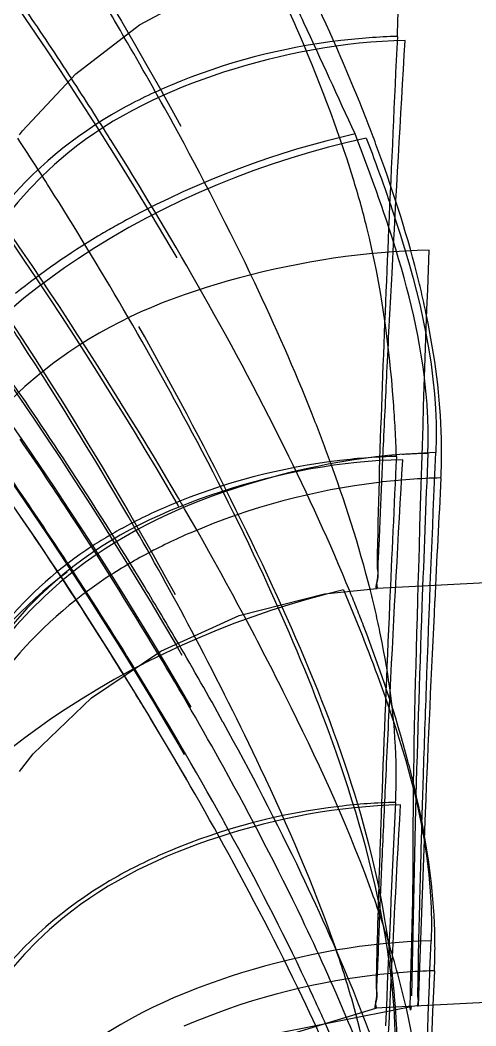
# Model space of a CAD drawing. Header units: millimetres. Extents: x 309 to 11345, y -1340 to 1318.
# Drawn here: x 10484.552 to 10485.479, y -629.894 to -627.846 of the extents above; entities that cross this region are included whole.
import ezdxf

# ---------------------------------------------------------------- set-up
doc = ezdxf.new("R2010")
doc.units = ezdxf.units.MM
doc.header["$LTSCALE"] = 16.335
doc.linetypes.add('HIDDEN', pattern=[0.2, 0.1, -0.1])
doc.layers.get('0').update_dxf_attribs({"linetype": 'CONTINUOUS'})
doc.layers.add('DEFAULT_2', color=8, linetype='HIDDEN')

msp = doc.modelspace()

# ---------------------------------------------------------------- linework, layer by layer
at = {"color": 7, "linetype": 'Continuous'}
for p, q in [((10486.8039, -628.9231), (10485.2775, -629.0031)), ((10485.171, -629.0143), (10485.2775, -629.003)), ((10484.997, -629.0584), (10485.171, -629.0143)), ((10484.8377, -629.1305), (10484.997, -629.0584)), ((10484.6972, -629.2259), (10484.8377, -629.1305)), ((10486.8039, -629.7778), (10485.2754, -629.8579)), ((10484.8169, -629.996), (10485.2754, -629.8578))]:
    msp.add_line(p, q, dxfattribs=at)
for points in [[(10484.5507, -628.0799), (10484.5565, -628.0713), (10484.6654, -627.9553), (10484.7944, -627.8559), (10484.9409, -627.7773)], [(10484.5507, -629.3761), (10484.5783, -629.3395), (10484.6972, -629.2259)]]:
    msp.add_lwpolyline(points, dxfattribs=at)
msp.add_arc((10538.5891, -631.3847), 53.3376, 177.47708, 177.90876, dxfattribs=at)
msp.add_open_spline([(10485.3191, -627.8795), (10485.3221, -627.819), (10485.3197, -627.758), (10485.3135, -627.6977)], degree=3, dxfattribs=at)
for points, knots in [([(10485.3191, -627.8794), (10485.2807, -627.8803), (10485.1232, -627.892), (10484.9677, -627.9324), (10484.8577, -627.9791)], [0, 0, 0, 0, 0.243239, 1, 1, 1, 1]), ([(10485.3191, -627.8794), (10485.3128, -628.0098), (10485.2967, -628.368), (10485.2819, -628.7263), (10485.2777, -628.9543)], [0, 0, 0, 0, 0.364057, 1, 1, 1, 1]), ([(10484.8577, -627.9791), (10484.8227, -627.9939), (10484.693, -628.0563), (10484.5773, -628.1503), (10484.5117, -628.2336)], [0, 0, 0, 0, 0.26391, 1, 1, 1, 1]), ([(10485.2777, -628.9543), (10485.2775, -628.9665), (10485.2829, -628.976), (10485.2734, -629.0034), (10485.2775, -629.003)], [0, 0, 0, 0, 0.748514, 1, 1, 1, 1]), ([(10485.287, -629.4384), (10485.2855, -629.4802), (10485.2813, -629.6038), (10485.2774, -629.7274), (10485.2758, -629.8092)], [0, 0, 0, 0, 0.338284, 1, 1, 1, 1]), ([(10485.2758, -629.8092), (10485.2756, -629.8213), (10485.281, -629.8308), (10485.2714, -629.8583), (10485.2754, -629.8578)], [0, 0, 0, 0, 0.748466, 1, 1, 1, 1])]:
    msp.add_open_spline(points, degree=3, knots=knots, dxfattribs=at)
at = {"layer": 'DEFAULT_2', "color": 8, "linetype": 'HIDDEN'}
for p, q in [((10485.3757, -629.4594), (10485.3628, -629.8117)), ((10485.3551, -629.481), (10485.3475, -629.8328)), ((10485.3945, -629.7815), (10485.3907, -629.8649)), ((10485.3628, -629.8117), (10485.3611, -629.8534)), ((10485.0339, -629.9167), (10485.3472, -629.8541))]:
    msp.add_line(p, q, dxfattribs=at)
for centre, radius, start, end in [((10480.3595, -629.9016), 5.1736, 23.2221, 24.6998), ((10473.9085, -633.0547), 12.3682, 24.87728, 25.44448), ((10477.8581, -631.9064), 7.9931, 30.23703, 31.15635), ((10477.5625, -632.5827), 8.4644, 33.05429, 34.19902), ((10478.2596, -631.6734), 7.5289, 28.70083, 30.2437), ((10477.3997, -632.6889), 8.6587, 32.08486, 33.05513), ((10477.9916, -632.3702), 7.831, 32.28689, 33.16103), ((10477.827, -632.426), 8.1571, 29.70736, 32.11496), ((10477.8113, -632.4854), 8.0449, 30.24118, 32.29465), ((10477.211, -633.3161), 8.8851, 31.21176, 34.65855), ((10476.5658, -633.6845), 9.5219, 32.97952, 33.52914), ((10478.4282, -632.1302), 7.3331, 27.85315, 30.27164), ((10478.1859, -632.9682), 7.7163, 34.41191, 35.1961), ((10477.7165, -632.9488), 8.1561, 29.90602, 33.04477), ((10477.7331, -633.2774), 8.2647, 33.23043, 34.40663), ((10477.8689, -633.2948), 8.1104, 33.29285, 34.51292), ((10478.2083, -633.1553), 7.6907, 34.42825, 35.20318), ((10478.4399, -632.5625), 7.4435, 28.07817, 31.15232), ((10550.1527, -631.893), 64.9124, 177.210946, 177.478156), ((10544.6249, -631.1662), 59.294, 177.643378, 177.944459), ((10477.5061, -633.4285), 8.5374, 31.25279, 33.24361), ((10544.8414, -631.9249), 59.5169, 176.969233, 177.210978), ((10477.7538, -633.4658), 8.2411, 33.23266, 34.42266), ((10477.6132, -633.4655), 8.4178, 30.95811, 33.30862), ((10485.273, -629.8197), 1.0702, 112.955, 118.7576), ((10477.7783, -633.5011), 8.2134, 33.23298, 34.44248), ((10478.6776, -632.3872), 7.043, 27.79503, 29.84419), ((10485.3678, -629.9788), 1.1857, 113.292, 118.2677), ((10477.5053, -633.6308), 8.5395, 31.51712, 33.24469), ((10485.1284, -629.621), 0.8094, 126.479, 150.1614), ((10477.5081, -633.6802), 8.5375, 31.79963, 33.24417), ((10477.8757, -633.2044), 8.1051, 30.29823, 31.2538), ((10481.9329, -630.3548), 3.5542, 21.0338, 22.2285), ((10483.2912, -629.5065), 2.0352, 11.5965, 14.2027), ((10538.5587, -631.6202), 53.2269, 177.20958, 177.67343), ((10535.6821, -630.8465), 50.3455, 177.94306, 178.44579), ((10478.8905, -632.3201), 6.9319, 26.5328, 28.06381), ((10478.474, -632.8558), 7.4126, 28.88502, 30.30502), ((10478.9932, -632.2219), 6.6867, 25.25277, 27.80291), ((10478.3374, -633.0339), 7.5748, 28.94605, 30.97647), ((10478.1745, -633.2266), 7.7577, 28.91321, 31.55636), ((10477.6102, -633.6166), 8.4173, 31.24495, 31.79794), ((10478.2491, -633.2344), 7.6728, 28.89967, 31.27963), ((10548.0666, -632.4922), 62.8254, 177.214093, 177.629496), ((10481.1143, -631.6031), 4.4499, 22.8045, 25.6651), ((10483.401, -630.3035), 1.987, 12.8662, 16.7515), ((10480.8631, -631.8214), 4.7232, 24.1268, 25.5496), ((10539.715, -632.3422), 54.3808, 177.38899, 178.02239), ((10481.9563, -631.2472), 3.5358, 20.4012, 22.7762)]:
    msp.add_arc(centre, radius, start, end, dxfattribs=at)
for points, knots in [([(10483.9187, -625.2097), (10484.0399, -625.2905), (10484.2408, -625.5057), (10484.5751, -625.9597), (10484.9241, -626.537), (10485.239, -627.2068), (10485.348, -627.6742), (10485.335, -627.8876)], [0, 0, 0, 0, 0.141269, 0.280541, 0.548254, 0.792568, 1, 1, 1, 1]), ([(10483.9135, -626.0609), (10484.0343, -626.1422), (10484.234, -626.3586), (10484.5681, -626.8128), (10484.9173, -627.3903), (10485.2328, -628.0602), (10485.3425, -628.5275), (10485.3301, -628.7411)], [0, 0, 0, 0, 0.141236, 0.28049, 0.54819, 0.792525, 1, 1, 1, 1]), ([(10483.919, -626.0538), (10483.9997, -626.116), (10484.1496, -626.267), (10484.4158, -626.5975), (10484.8173, -627.1883), (10485.1169, -627.72), (10485.2558, -628.0862)], [0, 0, 0, 0, 0.124916, 0.258666, 0.520063, 1, 1, 1, 1]), ([(10484.2402, -626.4224), (10484.3781, -626.571), (10484.6425, -626.8714), (10485.0103, -627.3253), (10485.3039, -627.7952), (10485.3793, -628.148), (10485.3838, -628.3146)], [0, 0, 0, 0, 0.269829, 0.532317, 0.778165, 1, 1, 1, 1]), ([(10483.9085, -626.7614), (10484.0285, -626.844), (10484.2277, -627.0605), (10484.5614, -627.5153), (10484.9108, -628.0928), (10485.2269, -628.7627), (10485.3375, -629.2301), (10485.3255, -629.4439)], [0, 0, 0, 0, 0.141233, 0.280456, 0.548121, 0.792477, 1, 1, 1, 1]), ([(10483.8871, -627.0354), (10484.054, -627.1634), (10484.3211, -627.4905), (10484.7724, -628.1418), (10485.065, -628.6545), (10485.2098, -629.0057)], [0, 0, 0, 0, 0.264418, 0.522459, 1, 1, 1, 1]), ([(10485.3211, -629.9958), (10485.3198, -629.8934), (10485.3041, -629.6777), (10485.2175, -629.3494), (10485.076, -629.0118), (10484.9027, -628.6638), (10484.7045, -628.3085), (10484.511, -628.0189), (10484.3432, -627.7894), (10484.223, -627.6093), (10484.083, -627.4403), (10483.9664, -627.3495), (10483.9037, -627.3111)], [0, 0, 0, 0, 0.099024, 0.208081, 0.3266, 0.452372, 0.583817, 0.719625, 0.78878, 0.858616, 0.928964, 1, 1, 1, 1]), ([(10483.8902, -627.5405), (10483.9925, -627.6178), (10484.1694, -627.8047), (10484.4754, -628.2006), (10484.8077, -628.7057), (10485.1373, -629.3037), (10485.2998, -629.7132), (10485.3471, -629.9139)], [0, 0, 0, 0, 0.136739, 0.271835, 0.534128, 0.780076, 1, 1, 1, 1]), ([(10483.8992, -627.7102), (10484.122, -627.894), (10484.4782, -628.347), (10485, -629.2183), (10485.3229, -629.9339), (10485.3171, -630.397)], [0, 0, 0, 0, 0.28091, 0.54957, 1, 1, 1, 1]), ([(10485.2756, -628.0993), (10485.2652, -628.0712), (10485.2206, -627.9563), (10485.1703, -627.8436), (10485.1299, -627.7596)], [0, 0, 0, 0, 0.243408, 1, 1, 1, 1]), ([(10483.8955, -627.8462), (10484.006, -627.928), (10484.1947, -628.13), (10484.5193, -628.5552), (10484.8684, -629.0958), (10485.2039, -629.7304), (10485.3546, -630.168), (10485.3823, -630.3787)], [0, 0, 0, 0, 0.13868, 0.275563, 0.540254, 0.785686, 1, 1, 1, 1]), ([(10485.257, -628.2684), (10485.2487, -628.2349), (10485.2096, -628.0964), (10485.157, -627.962), (10485.114, -627.8616)], [0, 0, 0, 0, 0.240546, 1, 1, 1, 1]), ([(10485.335, -627.8877), (10485.2101, -627.89), (10484.9662, -627.936), (10484.5751, -628.1187), (10484.3916, -628.4172), (10484.3833, -628.6011)], [0, 0, 0, 0, 0.291963, 0.569942, 1, 1, 1, 1]), ([(10485.2775, -629.003), (10485.2791, -629.0027), (10485.2764, -628.9934), (10485.2801, -628.9821), (10485.2795, -628.9573), (10485.2826, -628.9093), (10485.2854, -628.8255), (10485.2914, -628.7005), (10485.2988, -628.5418), (10485.3129, -628.2672), (10485.3255, -628.0455), (10485.335, -627.8876)], [0, 0, 0, 0, 0.004317, 0.016983, 0.037877, 0.066872, 0.148648, 0.261287, 0.403764, 0.575056, 1, 1, 1, 1]), ([(10483.9088, -627.9563), (10484.1412, -628.1406), (10484.5066, -628.6038), (10484.8866, -629.2059), (10485.1378, -629.6869), (10485.2908, -630.0288), (10485.374, -630.3645), (10485.3958, -630.5824), (10485.4036, -630.686)], [0, 0, 0, 0, 0.280453, 0.548494, 0.674693, 0.793229, 0.901714, 1, 1, 1, 1]), ([(10483.899, -628.0498), (10484.0137, -628.1341), (10484.2087, -628.3434), (10484.5427, -628.7838), (10484.8999, -629.3423), (10485.237, -629.9948), (10485.379, -630.4471), (10485.3935, -630.6616)], [0, 0, 0, 0, 0.139786, 0.27767, 0.543705, 0.788819, 1, 1, 1, 1]), ([(10485.2558, -628.0862), (10485.0492, -628.1319), (10484.6805, -628.28), (10484.3809, -628.5616), (10484.3003, -628.7218)], [0, 0, 0, 0, 0.541379, 1, 1, 1, 1]), ([(10485.2558, -628.0862), (10485.2768, -628.1415), (10485.3513, -628.3468), (10485.4043, -628.5667), (10485.3973, -628.7267)], [0, 0, 0, 0, 0.269586, 1, 1, 1, 1]), ([(10483.9027, -628.1028), (10484.024, -628.1906), (10484.2279, -628.4121), (10484.5761, -628.8756), (10484.9451, -629.4617), (10485.2834, -630.14), (10485.408, -630.6157), (10485.3984, -630.8335)], [0, 0, 0, 0, 0.141573, 0.28108, 0.549291, 0.793813, 1, 1, 1, 1]), ([(10485.3784, -628.4474), (10485.3725, -628.4189), (10485.3452, -628.3009), (10485.3077, -628.1854), (10485.2756, -628.0993)], [0, 0, 0, 0, 0.240818, 1, 1, 1, 1]), ([(10484.7724, -628.2508), (10484.7514, -628.2621), (10484.6714, -628.3074), (10484.5953, -628.3599), (10484.5426, -628.4029)], [0, 0, 0, 0, 0.259364, 1, 1, 1, 1]), ([(10485.3172, -628.7346), (10485.3158, -628.6975), (10485.3076, -628.541), (10485.286, -628.3846), (10485.257, -628.2684)], [0, 0, 0, 0, 0.236199, 1, 1, 1, 1]), ([(10485.3838, -628.3146), (10485.2539, -628.3168), (10484.9971, -628.3572), (10484.5786, -628.5168), (10484.3447, -628.8158), (10484.3364, -629.0088)], [0, 0, 0, 0, 0.289145, 0.570004, 1, 1, 1, 1]), ([(10485.381, -628.7281), (10485.3824, -628.6948), (10485.3795, -628.5538), (10485.3472, -628.4151), (10485.3158, -628.3126)], [0, 0, 0, 0, 0.237207, 1, 1, 1, 1]), ([(10485.3471, -629.8536), (10485.3437, -629.8877), (10485.3529, -629.5874), (10485.3491, -629.4461), (10485.3645, -628.8807), (10485.3755, -628.5304), (10485.3838, -628.3145)], [0, 0, 0, 0, 0.066717, 0.263804, 0.579005, 1, 1, 1, 1]), ([(10485.1792, -628.7358), (10485.1684, -628.7064), (10485.1225, -628.5864), (10485.0705, -628.4687), (10485.0289, -628.3808)], [0, 0, 0, 0, 0.243568, 1, 1, 1, 1]), ([(10485.4077, -628.7782), (10485.4091, -628.7517), (10485.4104, -628.6408), (10485.3954, -628.53), (10485.3784, -628.4474)], [0, 0, 0, 0, 0.239353, 1, 1, 1, 1]), ([(10485.3973, -628.7267), (10485.2668, -628.7298), (10485.0071, -628.7768), (10484.5744, -628.972), (10484.3581, -629.3071), (10484.3499, -629.5192)], [0, 0, 0, 0, 0.276432, 0.550364, 1, 1, 1, 1]), ([(10485.3301, -628.7411), (10485.2051, -628.7435), (10484.9611, -628.7898), (10484.5699, -628.9728), (10484.3864, -629.2717), (10484.3783, -629.4557)], [0, 0, 0, 0, 0.291985, 0.570011, 1, 1, 1, 1]), ([(10485.3172, -628.7344), (10485.2788, -628.7353), (10485.1213, -628.747), (10484.9656, -628.7874), (10484.8556, -628.8342)], [0, 0, 0, 0, 0.243226, 1, 1, 1, 1]), ([(10485.2754, -629.8578), (10485.277, -629.8574), (10485.2741, -629.8482), (10485.2778, -629.8369), (10485.2771, -629.812), (10485.2801, -629.7639), (10485.2826, -629.6801), (10485.2883, -629.5549), (10485.2954, -629.3961), (10485.3088, -629.1211), (10485.3209, -628.8992), (10485.3301, -628.7411)], [0, 0, 0, 0, 0.004302, 0.01696, 0.037848, 0.066839, 0.148613, 0.261256, 0.40374, 0.575041, 1, 1, 1, 1]), ([(10485.3611, -629.8534), (10485.3595, -629.8537), (10485.3629, -629.8428), (10485.3597, -629.8332), (10485.3618, -629.8072), (10485.3615, -629.7593), (10485.3641, -629.6743), (10485.367, -629.5483), (10485.3719, -629.3879), (10485.3813, -629.1103), (10485.3903, -628.8863), (10485.3973, -628.7266)], [0, 0, 0, 0, 0.004183, 0.016745, 0.037559, 0.066496, 0.148215, 0.260865, 0.403405, 0.574799, 1, 1, 1, 1]), ([(10485.4077, -628.7781), (10485.3654, -628.7791), (10485.1916, -628.7922), (10485.02, -628.8375), (10484.899, -628.8898)], [0, 0, 0, 0, 0.243006, 1, 1, 1, 1]), ([(10484.7581, -628.8814), (10484.7333, -628.8951), (10484.6406, -628.9512), (10484.5591, -629.0261), (10484.5095, -629.0889)], [0, 0, 0, 0, 0.261351, 1, 1, 1, 1]), ([(10484.8063, -628.9345), (10484.7774, -628.9501), (10484.6695, -629.0143), (10484.5748, -629.1012), (10484.5181, -629.1746)], [0, 0, 0, 0, 0.261406, 1, 1, 1, 1]), ([(10485.2098, -629.0057), (10485.0101, -629.0543), (10484.6536, -629.2031), (10484.3596, -629.4707), (10484.274, -629.6236)], [0, 0, 0, 0, 0.539666, 1, 1, 1, 1]), ([(10485.2098, -629.0057), (10485.2352, -629.0674), (10485.3261, -629.295), (10485.395, -629.541), (10485.3878, -629.7203)], [0, 0, 0, 0, 0.271067, 1, 1, 1, 1]), ([(10485.362, -629.4439), (10485.3556, -629.414), (10485.3257, -629.2903), (10485.2849, -629.1693), (10485.2502, -629.0791)], [0, 0, 0, 0, 0.240503, 1, 1, 1, 1]), ([(10485.3155, -629.4387), (10485.3168, -629.4114), (10485.3178, -629.2969), (10485.3023, -629.1826), (10485.2849, -629.0974)], [0, 0, 0, 0, 0.239537, 1, 1, 1, 1]), ([(10485.3036, -629.7308), (10485.291, -629.6889), (10485.232, -629.5152), (10485.1546, -629.3484), (10485.0923, -629.2236)], [0, 0, 0, 0, 0.239003, 1, 1, 1, 1]), ([(10485.3124, -629.8599), (10485.3096, -629.8178), (10485.2889, -629.6394), (10485.2397, -629.4655), (10485.1944, -629.3362)], [0, 0, 0, 0, 0.23578, 1, 1, 1, 1]), ([(10485.2283, -629.8462), (10485.2171, -629.8068), (10485.1651, -629.6439), (10485.0963, -629.4868), (10485.0409, -629.3693)], [0, 0, 0, 0, 0.239847, 1, 1, 1, 1]), ([(10485.3155, -629.4386), (10485.2771, -629.4395), (10485.1194, -629.4512), (10484.9637, -629.4917), (10484.8537, -629.5385)], [0, 0, 0, 0, 0.243214, 1, 1, 1, 1]), ([(10485.3255, -629.4439), (10485.2004, -629.4464), (10484.9562, -629.4928), (10484.565, -629.6762), (10484.3816, -629.9753), (10484.3736, -630.1594)], [0, 0, 0, 0, 0.292011, 0.570082, 1, 1, 1, 1]), ([(10485.2735, -630.5617), (10485.275, -630.5613), (10485.2721, -630.5522), (10485.2757, -630.5408), (10485.2749, -630.516), (10485.2777, -630.4678), (10485.2801, -630.3839), (10485.2854, -630.2586), (10485.2921, -630.0995), (10485.305, -629.8243), (10485.3166, -629.6021), (10485.3255, -629.4438)], [0, 0, 0, 0, 0.004288, 0.016935, 0.037815, 0.0668, 0.14857, 0.261214, 0.403705, 0.575016, 1, 1, 1, 1]), ([(10485.3945, -629.7816), (10485.3958, -629.7546), (10485.3963, -629.6412), (10485.3801, -629.5282), (10485.362, -629.4439)], [0, 0, 0, 0, 0.239087, 1, 1, 1, 1]), ([(10484.8537, -629.5385), (10484.8187, -629.5534), (10484.6889, -629.6158), (10484.5732, -629.7101), (10484.5076, -629.7935)], [0, 0, 0, 0, 0.263914, 1, 1, 1, 1]), ([(10485.2682, -629.9225), (10485.2579, -629.8944), (10485.2137, -629.7798), (10485.1637, -629.6674), (10485.1237, -629.5836)], [0, 0, 0, 0, 0.243345, 1, 1, 1, 1]), ([(10485.3878, -629.7203), (10485.2574, -629.7236), (10484.9978, -629.7706), (10484.5655, -629.9652), (10484.3486, -630.2994), (10484.3403, -630.511)], [0, 0, 0, 0, 0.276611, 0.55071, 1, 1, 1, 1]), ([(10485.3548, -630.8592), (10485.3533, -630.8598), (10485.3567, -630.8482), (10485.3535, -630.839), (10485.3556, -630.8125), (10485.3552, -630.7642), (10485.3576, -630.6781), (10485.3601, -630.5507), (10485.3645, -630.3885), (10485.373, -630.108), (10485.3813, -629.8816), (10485.3878, -629.7203)], [0, 0, 0, 0, 0.00418, 0.016749, 0.037576, 0.066529, 0.14829, 0.260978, 0.403543, 0.574934, 1, 1, 1, 1]), ([(10485.3945, -629.7815), (10485.3521, -629.7826), (10485.178, -629.796), (10485.0061, -629.8418), (10484.8849, -629.8945)], [0, 0, 0, 0, 0.242908, 1, 1, 1, 1]), ([(10485.2698, -630.1733), (10485.2594, -630.1453), (10485.2153, -630.0307), (10485.1654, -629.9185), (10485.1254, -629.8347)], [0, 0, 0, 0, 0.243351, 1, 1, 1, 1]), ([(10485.3125, -630.3947), (10485.31, -630.3514), (10485.2969, -630.1668), (10485.267, -629.9826), (10485.2283, -629.8462)], [0, 0, 0, 0, 0.234149, 1, 1, 1, 1]), ([(10485.3949, -630.284), (10485.393, -630.2504), (10485.383, -630.1084), (10485.3623, -629.967), (10485.3381, -629.8611)], [0, 0, 0, 0, 0.236367, 1, 1, 1, 1])]:
    msp.add_open_spline(points, degree=3, knots=knots, dxfattribs=at)
for points in [[(10485.2331, -628.0778), (10485.1984, -628.0025), (10485.164, -627.9269), (10485.1291, -627.8517)], [(10485.0289, -628.3808), (10484.9771, -628.2715), (10484.9216, -628.1639), (10484.8635, -628.0577)], [(10485.2331, -628.0778), (10485.073, -628.1139), (10484.9168, -628.173), (10484.7724, -628.2508)], [(10485.3158, -628.3126), (10485.2915, -628.2332), (10485.2629, -628.1552), (10485.2331, -628.0778)], [(10485.0895, -628.7161), (10485.0338, -628.6035), (10484.9742, -628.4928), (10484.912, -628.3836)], [(10485.0755, -629.0393), (10485.0249, -628.9258), (10484.9698, -628.8141), (10484.9118, -628.7042)], [(10485.2229, -629.0102), (10485.1822, -628.9106), (10485.1372, -628.8126), (10485.0895, -628.7161)], [(10485.2642, -629.0072), (10485.241, -628.9152), (10485.2119, -628.8248), (10485.1792, -628.7358)], [(10485.381, -628.7281), (10485.3638, -628.7285), (10485.3466, -628.7293), (10485.3294, -628.7304)], [(10485.1944, -629.3362), (10485.1592, -629.2356), (10485.119, -629.1367), (10485.0755, -629.0393)], [(10485.1237, -629.5836), (10485.0738, -629.4792), (10485.0203, -629.3764), (10484.9645, -629.2751)], [(10485.1252, -629.6758), (10485.0753, -629.5716), (10485.0218, -629.469), (10484.9659, -629.3678)], [(10485.1244, -629.7844), (10485.0745, -629.68), (10485.0211, -629.5772), (10484.9652, -629.4759)], [(10485.1254, -629.8347), (10485.0756, -629.7303), (10485.0222, -629.6276), (10484.9664, -629.5263)], [(10485.3139, -629.9921), (10485.316, -629.9481), (10485.3153, -629.9039), (10485.3124, -629.8599)], [(10485.2688, -630.1231), (10485.2399, -630.0446), (10485.2078, -629.9672), (10485.1736, -629.8908)]]:
    msp.add_open_spline(points, degree=3, dxfattribs=at)

doc.saveas('drawing.dxf')
